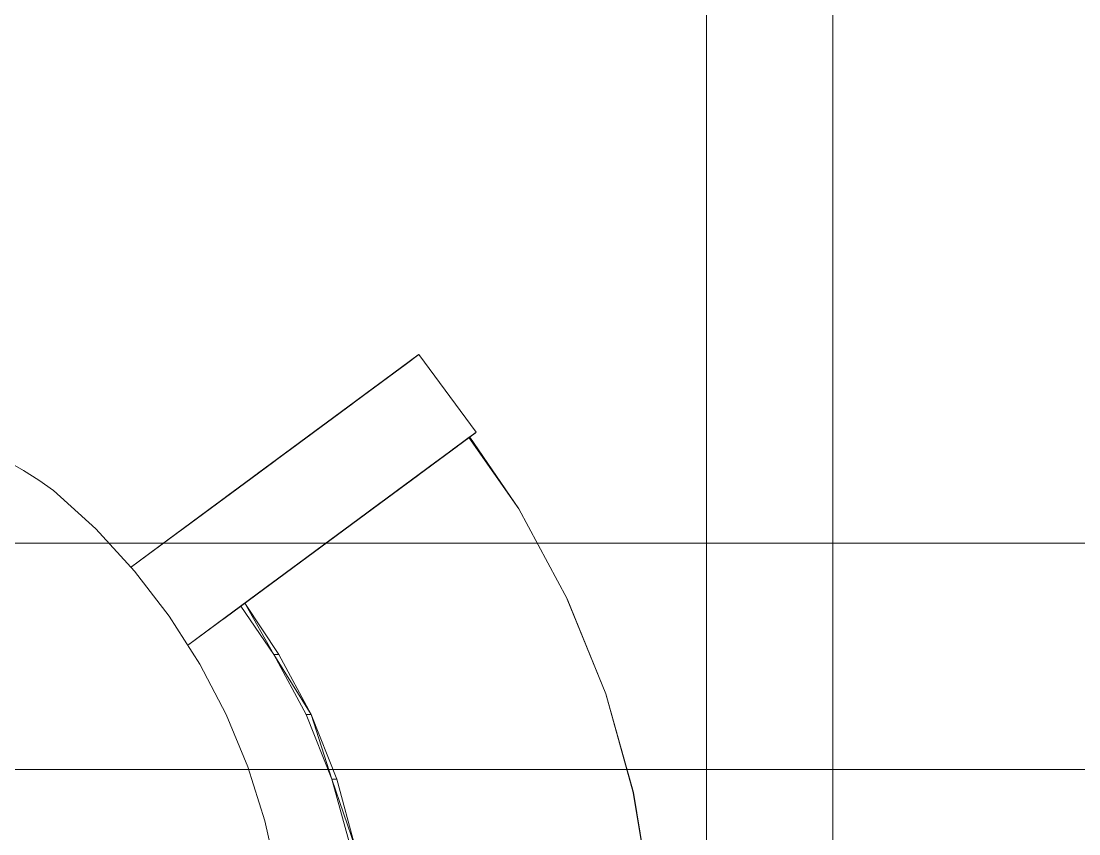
# Model space of a CAD drawing. Extents: x -566 to 72611, y -487 to 32334.
# Drawn here: x 146.07 to 158.41, y 114.25 to 123.73 of the extents above; entities that cross this region are included whole.
import ezdxf

# ---------------------------------------------------------------- set-up
doc = ezdxf.new("R2010")
doc.units = 0
doc.header["$LTSCALE"] = 0.5
doc.header["$MEASUREMENT"] = 0
doc.layers.add('ceilling', color=141, linetype='CONTINUOUS', lineweight=18)
doc.layers.add('floor', color=7, linetype='CONTINUOUS', lineweight=5, true_color=0xcfcfcf)
doc.layers.add('layout', color=7, linetype='CONTINUOUS', lineweight=5, true_color=0xcfcfcf)

msp = doc.modelspace()

# ---------------------------------------------------------------- hatches: boundary and pattern name
at = {"layer": 'floor'}
h = msp.add_hatch(dxfattribs=at)
h.set_pattern_fill('ANSI37', color=256, scale=100, angle=45)
h.set_pattern_definition([(90, (243.028, 267.632), (-12.5, 9e-16), []), (180, (243.028, 267.632), (-9e-16, -12.5), [])])
h.paths.add_polyline_path([(253.46925, 349.5), (154.11744, 349.5), (154.11744, 348.5), (101.14781, 348.5), (101.14781, 349.5), (0, 349.5), (0, 344.5), (36, 344.5, -0.33835703), (0, 308.66941), (0, 308.5), (0, 173.75), (253.46925, 173.75)])
h.paths.add_polyline_path([(36, 344.5), (0, 344.5), (0, 308.66941, 0.33835703)], flags=17)
h.paths.add_polyline_path([(253.46925, 173.75), (0, 173.75), (0, 173.74997), (0, 169.75), (253.46925, 169.75)])
h.paths.add_polyline_path([(253.46925, 169.75), (0, 169.75), (0, 149.21137), (36, 149.21137, -0.33835703), (0, 113.38078), (0, 113.21137), (0, 29.94998), (0, -5), (253.46925, -5)])
h.paths.add_polyline_path([(36, 149.21137), (0, 149.21137), (0, 113.38078, 0.33835703)], flags=17)
h.paths.add_polyline_path([(575.25, 169.75), (510, 169.75), (474.75, 169.75), (327.5, 169.75), (285.46925, 169.75), (285.46925, 165.75), (253.46925, 165.75), (253.46925, -5), (263.99725, -5), (263.99725, 95.99051), (287, 95.99051), (287, 97.5), (292, 97.5), (292, -5), (341.25, -5), (341.25, 13.02988), (341.25012, 15.02988), (346.24839, 15.02988, 0.36108524), (374.08728, 41.24999), (346.25012, 41.24999), (346.25012, 42.99999), (341.25, 42.99999), (341.25, 44.99999), (341.25, 97.5), (357.75, 97.5), (405.75, 97.5), (575.25, 97.5)])

# ---------------------------------------------------------------- linework, layer by layer
at = {"layer": 'ceilling'}
for p, q in [((154.06343, 169.75), (154.06343, -5)), ((0, 115), (575.25, 115)), ((0, 115), (575.25, 115))]:
    msp.add_line(p, q, dxfattribs=at)
at = {"layer": 'layout'}
for points in [[(150.70874, 119.84121, 72.09274), (150.70874, 119.84121, 72.09274), (150.63476, 119.78657, 71.87331), (149.88335, 119.23112, 71.87688)], [(149.95562, 119.28454, 72.01176), (149.95562, 119.28454, 72.01176), (150.70874, 119.84121, 72.09274), (149.88335, 119.23112, 71.87688)], [(150.02984, 119.33948, 72.14516), (150.02984, 119.33948, 72.14516), (150.70874, 119.84121, 72.09274), (149.95562, 119.28454, 72.01176)], [(150.70776, 119.84042, 72.13285), (150.70776, 119.84042, 72.13285), (150.70874, 119.84121, 72.09274), (150.02984, 119.33948, 72.14516)], [(150.70299, 119.83701, 72.17259), (150.70299, 119.83701, 72.17259), (150.70776, 119.84042, 72.13285), (150.02984, 119.33948, 72.14516)], [(150.10614, 119.39583, 72.27704), (150.10614, 119.39583, 72.27704), (150.70299, 119.83701, 72.17259), (150.02984, 119.33948, 72.14516)], [(150.69468, 119.83087, 72.21152), (150.69468, 119.83087, 72.21152), (150.70299, 119.83701, 72.17259), (150.10614, 119.39583, 72.27704)], [(150.68282, 119.8221, 72.24917), (150.68282, 119.8221, 72.24917), (150.69468, 119.83087, 72.21152), (150.10614, 119.39583, 72.27704)], [(150.66765, 119.81085, 72.28512), (150.66765, 119.81085, 72.28512), (150.68282, 119.8221, 72.24917), (150.10614, 119.39583, 72.27704)], [(150.12803, 119.41195, 72.31058), (150.12803, 119.41195, 72.31058), (150.66765, 119.81085, 72.28512), (150.10614, 119.39583, 72.27704)], [(150.64919, 119.79716, 72.31894), (150.64919, 119.79716, 72.31894), (150.66765, 119.81085, 72.28512), (150.12803, 119.41195, 72.31058)], [(150.15249, 119.43014, 72.34149), (150.15249, 119.43014, 72.34149), (150.64919, 119.79716, 72.31894), (150.12803, 119.41195, 72.31058)], [(150.62767, 119.78128, 72.35023), (150.62767, 119.78128, 72.35023), (150.64919, 119.79716, 72.31894), (150.15249, 119.43014, 72.34149)], [(150.70874, 119.84121, 72.09274), (150.70874, 119.84121, 72.09274), (150.70776, 119.84042, 72.13285), (151.37839, 118.93499, 72.09274)], [(150.49389, 119.6824, 71.43139), (150.49389, 119.6824, 71.43139), (150.42676, 119.63282, 71.20898), (149.61433, 119.03234, 71.32338)], [(149.67853, 119.0798, 71.46377), (149.67853, 119.0798, 71.46377), (150.49389, 119.6824, 71.43139), (149.61433, 119.03234, 71.32338)], [(150.56323, 119.73364, 71.65285), (150.56323, 119.73364, 71.65285), (150.49389, 119.6824, 71.43139), (149.67853, 119.0798, 71.46377)], [(149.67853, 119.0798, 71.46377), (149.67853, 119.0798, 71.46377), (150.56323, 119.73364, 71.65285), (149.74468, 119.12872, 71.60284)], [(149.81304, 119.17916, 71.74056), (149.81304, 119.17916, 71.74056), (150.56323, 119.73364, 71.65285), (149.74468, 119.12872, 71.60284)], [(150.63476, 119.78657, 71.87331), (150.63476, 119.78657, 71.87331), (150.56323, 119.73364, 71.65285), (149.81304, 119.17916, 71.74056)], [(149.88335, 119.23112, 71.87688), (149.88335, 119.23112, 71.87688), (150.63476, 119.78657, 71.87331), (149.81304, 119.17916, 71.74056)], [(150.17951, 119.45004, 72.36948), (150.17951, 119.45004, 72.36948), (150.62767, 119.78128, 72.35023), (150.15249, 119.43014, 72.34149)], [(150.60346, 119.76339, 72.37865), (150.60346, 119.76339, 72.37865), (150.62767, 119.78128, 72.35023), (150.17951, 119.45004, 72.36948)], [(150.20874, 119.47164, 72.39429), (150.20874, 119.47164, 72.39429), (150.60346, 119.76339, 72.37865), (150.17951, 119.45004, 72.36948)], [(150.5768, 119.74367, 72.40386), (150.5768, 119.74367, 72.40386), (150.60346, 119.76339, 72.37865), (150.20874, 119.47164, 72.39429)], [(150.23979, 119.49458, 72.4157), (150.23979, 119.49458, 72.4157), (150.5768, 119.74367, 72.40386), (150.20874, 119.47164, 72.39429)], [(150.54794, 119.72232, 72.42557), (150.54794, 119.72232, 72.42557), (150.5768, 119.74367, 72.40386), (150.23979, 119.49458, 72.4157)], [(150.27244, 119.51879, 72.43347), (150.27244, 119.51879, 72.43347), (150.54794, 119.72232, 72.42557), (150.23979, 119.49458, 72.4157)], [(150.5296, 119.70881, 72.43625), (150.5296, 119.70881, 72.43625), (150.54794, 119.72232, 72.42557), (150.27244, 119.51879, 72.43347)], [(150.30656, 119.54392, 72.44747), (150.30656, 119.54392, 72.44747), (150.5296, 119.70881, 72.43625), (150.27244, 119.51879, 72.43347)], [(150.48509, 119.67589, 72.45749), (150.48509, 119.67589, 72.45749), (150.5296, 119.70881, 72.43625), (150.30656, 119.54392, 72.44747)], [(150.34153, 119.56984, 72.45757), (150.34153, 119.56984, 72.45757), (150.48509, 119.67589, 72.45749), (150.30656, 119.54392, 72.44747)], [(150.44938, 119.64949, 72.46362), (150.44938, 119.64949, 72.46362), (150.48509, 119.67589, 72.45749), (150.34153, 119.56984, 72.45757)], [(150.36208, 119.58499, 70.98563), (150.36208, 119.58499, 70.98563), (150.29959, 119.53881, 70.76139), (149.43446, 118.8994, 70.89474)], [(149.4923, 118.94217, 71.03882), (149.4923, 118.94217, 71.03882), (150.36208, 119.58499, 70.98563), (149.43446, 118.8994, 70.89474)], [(150.42676, 119.63282, 71.20898), (150.42676, 119.63282, 71.20898), (150.36208, 119.58499, 70.98563), (149.4923, 118.94217, 71.03882)], [(149.55221, 118.98647, 71.18172), (149.55221, 118.98647, 71.18172), (150.42676, 119.63282, 71.20898), (149.4923, 118.94217, 71.03882)], [(149.61433, 119.03234, 71.32338), (149.61433, 119.03234, 71.32338), (150.42676, 119.63282, 71.20898), (149.55221, 118.98647, 71.18172)], [(150.37724, 119.59619, 72.46365), (150.37724, 119.59619, 72.46365), (150.44938, 119.64949, 72.46362), (150.34153, 119.56984, 72.45757)], [(150.41331, 119.62284, 72.46568), (150.41331, 119.62284, 72.46568), (150.44938, 119.64949, 72.46362), (150.37724, 119.59619, 72.46365)], [(150.18171, 119.45168, 70.31036), (150.18171, 119.45168, 70.31036), (150.1262, 119.41067, 70.08362), (149.21081, 118.73408, 70.12473)], [(149.26669, 118.77546, 70.36436), (149.26669, 118.77546, 70.36436), (150.18171, 119.45168, 70.31036), (149.21081, 118.73408, 70.12473)], [(150.23943, 119.4944, 70.53629), (150.23943, 119.4944, 70.53629), (150.18171, 119.45168, 70.31036), (149.26669, 118.77546, 70.36436)], [(149.32514, 118.81866, 70.60317), (149.32514, 118.81866, 70.60317), (150.23943, 119.4944, 70.53629), (149.26669, 118.77546, 70.36436)], [(150.29959, 119.53881, 70.76139), (150.29959, 119.53881, 70.76139), (150.23943, 119.4944, 70.53629), (149.32514, 118.81866, 70.60317)], [(149.3787, 118.8582, 70.74951), (149.3787, 118.8582, 70.74951), (150.29959, 119.53881, 70.76139), (149.32514, 118.81866, 70.60317)], [(149.43446, 118.8994, 70.89474), (149.43446, 118.8994, 70.89474), (150.29959, 119.53881, 70.76139), (149.3787, 118.8582, 70.74951)], [(149.97995, 119.30255, 69.43154), (149.97995, 119.30255, 69.43154), (149.93813, 119.2717, 69.23503), (149.02983, 118.60041, 69.28519)], [(149.07178, 118.63138, 69.48506), (149.07178, 118.63138, 69.48506), (149.97995, 119.30255, 69.43154), (149.02983, 118.60041, 69.28519)], [(150.02201, 119.33364, 69.62672), (150.02201, 119.33364, 69.62672), (149.97995, 119.30255, 69.43154), (149.07178, 118.63138, 69.48506)], [(149.11433, 118.66277, 69.68478), (149.11433, 118.66277, 69.68478), (150.02201, 119.33364, 69.62672), (149.07178, 118.63138, 69.48506)], [(150.07313, 119.37137, 69.85612), (150.07313, 119.37137, 69.85612), (150.02201, 119.33364, 69.62672), (149.11433, 118.66277, 69.68478)], [(149.15749, 118.69472, 69.88541), (149.15749, 118.69472, 69.88541), (150.07313, 119.37137, 69.85612), (149.11433, 118.66277, 69.68478)], [(150.1262, 119.41067, 70.08362), (150.1262, 119.41067, 70.08362), (150.07313, 119.37137, 69.85612), (149.15749, 118.69472, 69.88541)], [(149.21081, 118.73408, 70.12473), (149.21081, 118.73408, 70.12473), (150.1262, 119.41067, 70.08362), (149.15749, 118.69472, 69.88541)], [(149.81597, 119.18141, 68.64459), (149.81597, 119.18141, 68.64459), (149.77635, 119.15208, 68.44748), (148.86757, 118.48042, 68.48421)], [(148.90731, 118.50981, 68.68468), (148.90731, 118.50981, 68.68468), (149.81597, 119.18141, 68.64459), (148.86757, 118.48042, 68.48421)], [(149.8562, 119.2111, 68.84155), (149.8562, 119.2111, 68.84155), (149.81597, 119.18141, 68.64459), (148.90731, 118.50981, 68.68468)], [(148.94766, 118.53962, 68.885), (148.94766, 118.53962, 68.885), (149.8562, 119.2111, 68.84155), (148.90731, 118.50981, 68.68468)], [(149.89692, 119.24122, 69.03837), (149.89692, 119.24122, 69.03837), (149.8562, 119.2111, 68.84155), (148.94766, 118.53962, 68.885)], [(148.9885, 118.5698, 69.08517), (148.9885, 118.5698, 69.08517), (149.89692, 119.24122, 69.03837), (148.94766, 118.53962, 68.885)], [(149.93813, 119.2717, 69.23503), (149.93813, 119.2717, 69.23503), (149.89692, 119.24122, 69.03837), (148.9885, 118.5698, 69.08517)], [(149.02983, 118.60041, 69.28519), (149.02983, 118.60041, 69.28519), (149.93813, 119.2717, 69.23503), (148.9885, 118.5698, 69.08517)], [(149.66055, 119.06648, 67.85529), (149.66055, 119.06648, 67.85529), (149.62301, 119.03879, 67.6576), (148.71398, 118.36689, 67.68089)], [(148.75152, 118.39469, 67.88193), (148.75152, 118.39469, 67.88193), (149.66055, 119.06648, 67.85529), (148.71398, 118.36689, 67.68089)], [(148.73453, 118.3821, 43.62312), (148.73453, 118.3821, 43.62312), (149.69394, 119.09118, 43.2779), (148.81535, 118.44185, 43.09533)], [(149.61274, 119.03119, 43.80795), (149.61274, 119.03119, 43.80795), (149.69394, 119.09118, 43.2779), (148.73453, 118.3821, 43.62312)], [(149.69858, 119.09465, 68.05283), (149.69858, 119.09465, 68.05283), (149.66055, 119.06648, 67.85529), (148.75152, 118.39469, 67.88193)], [(148.78968, 118.42286, 68.08282), (148.78968, 118.42286, 68.08282), (149.69858, 119.09465, 68.05283), (148.75152, 118.39469, 67.88193)], [(149.73722, 119.12318, 68.25022), (149.73722, 119.12318, 68.25022), (149.69858, 119.09465, 68.05283), (148.78968, 118.42286, 68.08282)], [(148.82832, 118.45146, 68.28359), (148.82832, 118.45146, 68.28359), (149.73722, 119.12318, 68.25022), (148.78968, 118.42286, 68.08282)], [(148.8952, 118.50087, 42.56679), (148.8952, 118.50087, 42.56679), (148.81535, 118.44185, 43.09533), (149.77391, 119.15032, 42.74824)], [(149.69394, 119.09118, 43.2779), (149.69394, 119.09118, 43.2779), (149.77391, 119.15032, 42.74824), (148.81535, 118.44185, 43.09533)], [(149.77635, 119.15208, 68.44748), (149.77635, 119.15208, 68.44748), (149.73722, 119.12318, 68.25022), (148.82832, 118.45146, 68.28359)], [(148.86757, 118.48042, 68.48421), (148.86757, 118.48042, 68.48421), (149.77635, 119.15208, 68.44748), (148.82832, 118.45146, 68.28359)], [(149.54952, 118.98446, 67.26141), (149.54952, 118.98446, 67.26141), (149.35522, 118.84086, 66.19836), (148.48251, 118.19591, 66.41624)], [(148.67693, 118.33957, 67.48009), (148.67693, 118.33957, 67.48009), (149.54952, 118.98446, 67.26141), (148.48251, 118.19591, 66.41624)], [(148.57006, 118.26053, 44.67808), (148.57006, 118.26053, 44.67808), (149.53069, 118.97052, 44.33778), (148.65272, 118.32168, 44.1507)], [(149.44754, 118.90907, 44.86739), (149.44754, 118.90907, 44.86739), (149.53069, 118.97052, 44.33778), (148.57006, 118.26053, 44.67808)], [(148.65272, 118.32168, 44.1507), (148.65272, 118.32168, 44.1507), (149.61274, 119.03119, 43.80795), (148.73453, 118.3821, 43.62312)], [(149.53069, 118.97052, 44.33778), (149.53069, 118.97052, 44.33778), (149.61274, 119.03119, 43.80795), (148.65272, 118.32168, 44.1507)], [(149.62301, 119.03879, 67.6576), (149.62301, 119.03879, 67.6576), (149.58609, 119.01141, 67.45979), (148.67693, 118.33957, 67.48009)], [(148.71398, 118.36689, 67.68089), (148.71398, 118.36689, 67.68089), (149.62301, 119.03879, 67.6576), (148.67693, 118.33957, 67.48009)], [(149.58609, 119.01141, 67.45979), (149.58609, 119.01141, 67.45979), (149.54952, 118.98446, 67.26141), (148.67693, 118.33957, 67.48009)], [(149.35522, 118.84086, 66.19836), (149.35522, 118.84086, 66.19836), (149.54952, 118.98446, 67.26141), (148.78784, 118.42152, 63.0932)], [(151.37839, 118.93499, 72.09274), (151.37839, 118.93499, 72.09274), (150.553, 118.32496, 71.87688), (151.30454, 118.88041, 71.87331)], [(150.62527, 118.37839, 72.01176), (150.62527, 118.37839, 72.01176), (150.553, 118.32496, 71.87688), (151.37839, 118.93499, 72.09274)], [(150.69962, 118.43327, 72.14516), (150.69962, 118.43327, 72.14516), (150.62527, 118.37839, 72.01176), (151.37839, 118.93499, 72.09274)], [(151.37742, 118.93426, 72.13285), (151.37742, 118.93426, 72.13285), (150.69962, 118.43327, 72.14516), (151.37839, 118.93499, 72.09274)], [(151.37277, 118.93079, 72.17259), (151.37277, 118.93079, 72.17259), (150.69962, 118.43327, 72.14516), (151.37742, 118.93426, 72.13285)], [(150.7758, 118.48961, 72.27704), (150.7758, 118.48961, 72.27704), (150.69962, 118.43327, 72.14516), (151.37277, 118.93079, 72.17259)], [(151.36445, 118.92465, 72.21152), (151.36445, 118.92465, 72.21152), (150.7758, 118.48961, 72.27704), (151.37277, 118.93079, 72.17259)], [(149.35522, 118.84086, 66.19836), (149.35522, 118.84086, 66.19836), (148.78784, 118.42152, 63.0932), (147.91195, 117.77414, 63.29322)], [(148.48251, 118.19591, 66.41624), (148.48251, 118.19591, 66.41624), (149.35522, 118.84086, 66.19836), (147.91195, 117.77414, 63.29322)], [(148.40156, 118.13598, 45.73219), (148.40156, 118.13598, 45.73219), (149.36341, 118.84695, 45.3968), (148.4863, 118.19859, 45.20524)], [(149.27831, 118.78404, 45.92599), (149.27831, 118.78404, 45.92599), (149.36341, 118.84695, 45.3968), (148.40156, 118.13598, 45.73219)], [(148.4863, 118.19859, 45.20524), (148.4863, 118.19859, 45.20524), (149.44754, 118.90907, 44.86739), (148.57006, 118.26053, 44.67808)], [(149.36341, 118.84695, 45.3968), (149.36341, 118.84695, 45.3968), (149.44754, 118.90907, 44.86739), (148.4863, 118.19859, 45.20524)], [(151.23288, 118.82748, 71.65285), (151.23288, 118.82748, 71.65285), (150.34831, 118.17358, 71.46377), (151.16355, 118.77619, 71.4314)], [(150.41446, 118.22256, 71.60284), (150.41446, 118.22256, 71.60284), (150.34831, 118.17358, 71.46377), (151.23288, 118.82748, 71.65285)], [(150.48269, 118.273, 71.74056), (150.48269, 118.273, 71.74056), (150.41446, 118.22256, 71.60284), (151.23288, 118.82748, 71.65285)], [(151.30454, 118.88041, 71.87331), (151.30454, 118.88041, 71.87331), (150.48269, 118.273, 71.74056), (151.23288, 118.82748, 71.65285)], [(150.553, 118.32496, 71.87688), (150.553, 118.32496, 71.87688), (150.48269, 118.273, 71.74056), (151.30454, 118.88041, 71.87331)], [(151.35259, 118.91589, 72.24917), (151.35259, 118.91589, 72.24917), (150.7758, 118.48961, 72.27704), (151.36445, 118.92465, 72.21152)], [(151.33743, 118.90463, 72.28512), (151.33743, 118.90463, 72.28512), (150.7758, 118.48961, 72.27704), (151.35259, 118.91589, 72.24917)], [(150.79769, 118.50579, 72.31058), (150.79769, 118.50579, 72.31058), (150.7758, 118.48961, 72.27704), (151.33743, 118.90463, 72.28512)], [(151.31897, 118.891, 72.31894), (151.31897, 118.891, 72.31894), (150.79769, 118.50579, 72.31058), (151.33743, 118.90463, 72.28512)], [(150.82226, 118.52393, 72.34149), (150.82226, 118.52393, 72.34149), (150.79769, 118.50579, 72.31058), (151.31897, 118.891, 72.31894)], [(151.29744, 118.87512, 72.35023), (151.29744, 118.87512, 72.35023), (150.82226, 118.52393, 72.34149), (151.31897, 118.891, 72.31894)], [(150.84929, 118.54388, 72.36948), (150.84929, 118.54388, 72.36948), (150.82226, 118.52393, 72.34149), (151.29744, 118.87512, 72.35023)], [(151.27323, 118.85723, 72.37865), (151.27323, 118.85723, 72.37865), (150.84929, 118.54388, 72.36948), (151.29744, 118.87512, 72.35023)], [(150.87839, 118.56542, 72.39429), (150.87839, 118.56542, 72.39429), (150.84929, 118.54388, 72.36948), (151.27323, 118.85723, 72.37865)], [(151.24645, 118.83746, 72.40386), (151.24645, 118.83746, 72.40386), (150.87839, 118.56542, 72.39429), (151.27323, 118.85723, 72.37865)], [(150.90957, 118.58842, 72.4157), (150.90957, 118.58842, 72.4157), (150.87839, 118.56542, 72.39429), (151.24645, 118.83746, 72.40386)], [(151.2176, 118.81616, 72.42557), (151.2176, 118.81616, 72.42557), (150.90957, 118.58842, 72.4157), (151.24645, 118.83746, 72.40386)], [(150.94222, 118.61258, 72.43347), (150.94222, 118.61258, 72.43347), (150.90957, 118.58842, 72.4157), (151.2176, 118.81616, 72.42557)], [(151.19938, 118.80265, 72.43625), (151.19938, 118.80265, 72.43625), (150.94222, 118.61258, 72.43347), (151.2176, 118.81616, 72.42557)], [(151.29334, 118.87208, 72.35016), (151.29334, 118.87208, 72.35016), (151.30197, 118.87847, 72.37752), (151.87363, 118.03858, 72.02067)], [(148.22902, 118.00851, 46.78542), (148.22902, 118.00851, 46.78542), (149.19222, 118.72039, 46.45496), (148.31584, 118.07264, 46.2589)], [(149.10516, 118.65602, 46.98371), (149.10516, 118.65602, 46.98371), (149.19222, 118.72039, 46.45496), (148.22902, 118.00851, 46.78542)], [(148.31584, 118.07264, 46.2589), (148.31584, 118.07264, 46.2589), (149.27831, 118.78404, 45.92599), (148.40156, 118.13598, 45.73219)], [(149.19222, 118.72039, 46.45496), (149.19222, 118.72039, 46.45496), (149.27831, 118.78404, 45.92599), (148.31584, 118.07264, 46.2589)], [(151.09654, 118.72666, 71.20898), (151.09654, 118.72666, 71.20898), (150.16207, 118.03595, 71.03882), (151.03173, 118.67877, 70.98563)], [(150.22199, 118.08031, 71.18172), (150.22199, 118.08031, 71.18172), (150.16207, 118.03595, 71.03882), (151.09654, 118.72666, 71.20898)], [(150.28411, 118.12618, 71.32338), (150.28411, 118.12618, 71.32338), (150.22199, 118.08031, 71.18172), (151.09654, 118.72666, 71.20898)], [(151.16355, 118.77619, 71.4314), (151.16355, 118.77619, 71.4314), (150.28411, 118.12618, 71.32338), (151.09654, 118.72666, 71.20898)], [(150.34831, 118.17358, 71.46377), (150.34831, 118.17358, 71.46377), (150.28411, 118.12618, 71.32338), (151.16355, 118.77619, 71.4314)], [(150.97621, 118.63777, 72.44747), (150.97621, 118.63777, 72.44747), (150.94222, 118.61258, 72.43347), (151.19938, 118.80265, 72.43625)], [(151.15474, 118.76968, 72.45749), (151.15474, 118.76968, 72.45749), (150.97621, 118.63777, 72.44747), (151.19938, 118.80265, 72.43625)], [(151.01131, 118.66362, 72.45757), (151.01131, 118.66362, 72.45757), (150.97621, 118.63777, 72.44747), (151.15474, 118.76968, 72.45749)], [(151.11904, 118.74327, 72.46362), (151.11904, 118.74327, 72.46362), (151.01131, 118.66362, 72.45757), (151.15474, 118.76968, 72.45749)], [(151.04701, 118.69003, 72.46365), (151.04701, 118.69003, 72.46365), (151.01131, 118.66362, 72.45757), (151.11904, 118.74327, 72.46362)], [(151.08309, 118.71668, 72.46568), (151.08309, 118.71668, 72.46568), (151.04701, 118.69003, 72.46365), (151.11904, 118.74327, 72.46362)], [(151.19938, 118.80265, 72.43625), (151.19938, 118.80265, 72.43625), (151.1869, 118.79347, 72.44351), (151.15474, 118.76968, 72.45749)], [(145.91592, 118.59481, 58.93004), (145.91592, 118.59481, 58.93004), (145.91592, 118.59481, 60.05685), (146.09829, 118.48922, 58.93004)], [(146.09829, 118.48922, 60.05685), (146.09829, 118.48922, 60.05685), (146.09829, 118.48922, 58.93004), (145.91592, 118.59481, 60.05685)], [(148.05269, 117.87818, 47.83775), (148.05269, 117.87818, 47.83775), (149.01712, 118.59091, 47.51224), (148.14135, 117.94371, 47.31169)], [(148.92797, 118.52514, 48.04053), (148.92797, 118.52514, 48.04053), (149.01712, 118.59091, 47.51224), (148.05269, 117.87818, 47.83775)], [(148.14135, 117.94371, 47.31169), (148.14135, 117.94371, 47.31169), (149.10516, 118.65602, 46.98371), (148.22902, 118.00851, 46.78542)], [(149.01712, 118.59091, 47.51224), (149.01712, 118.59091, 47.51224), (149.10516, 118.65602, 46.98371), (148.14135, 117.94371, 47.31169)], [(150.9092, 118.58818, 70.53629), (150.9092, 118.58818, 70.53629), (149.93647, 117.8693, 70.36436), (150.85137, 118.54546, 70.31035)], [(149.99492, 117.91244, 70.60317), (149.99492, 117.91244, 70.60317), (149.93647, 117.8693, 70.36436), (150.9092, 118.58818, 70.53629)], [(150.96937, 118.63265, 70.76139), (150.96937, 118.63265, 70.76139), (149.99492, 117.91244, 70.60317), (150.9092, 118.58818, 70.53629)], [(150.04847, 117.95205, 70.74951), (150.04847, 117.95205, 70.74951), (149.99492, 117.91244, 70.60317), (150.96937, 118.63265, 70.76139)], [(150.10423, 117.99324, 70.89474), (150.10423, 117.99324, 70.89474), (150.04847, 117.95205, 70.74951), (150.96937, 118.63265, 70.76139)], [(151.03173, 118.67877, 70.98563), (151.03173, 118.67877, 70.98563), (150.10423, 117.99324, 70.89474), (150.96937, 118.63265, 70.76139)], [(150.16207, 118.03595, 71.03882), (150.16207, 118.03595, 71.03882), (150.10423, 117.99324, 70.89474), (151.03173, 118.67877, 70.98563)], [(146.09829, 118.48922, 58.93004), (146.09829, 118.48922, 58.93004), (146.09829, 118.48922, 60.05685), (146.27577, 118.37614, 58.93004)], [(146.27577, 118.37614, 60.05685), (146.27577, 118.37614, 60.05685), (146.27577, 118.37614, 58.93004), (146.09829, 118.48922, 60.05685)], [(147.87209, 117.74469, 48.89098), (147.87209, 117.74469, 48.89098), (148.83798, 118.45858, 48.5686), (147.96306, 117.81192, 48.36358)], [(148.74724, 118.39153, 49.09448), (148.74724, 118.39153, 49.09448), (148.83798, 118.45858, 48.5686), (147.87209, 117.74469, 48.89098)], [(147.96306, 117.81192, 48.36358), (147.96306, 117.81192, 48.36358), (148.92797, 118.52514, 48.04053), (148.05269, 117.87818, 47.83775)], [(148.83798, 118.45858, 48.5686), (148.83798, 118.45858, 48.5686), (148.92797, 118.52514, 48.04053), (147.96306, 117.81192, 48.36358)], [(150.74278, 118.46521, 69.85612), (150.74278, 118.46521, 69.85612), (149.78398, 117.75662, 69.68478), (150.69179, 118.42749, 69.62672)], [(149.82727, 117.78856, 69.88541), (149.82727, 117.78856, 69.88541), (149.78398, 117.75662, 69.68478), (150.74278, 118.46521, 69.85612)], [(150.79597, 118.50446, 70.08362), (150.79597, 118.50446, 70.08362), (149.82727, 117.78856, 69.88541), (150.74278, 118.46521, 69.85612)], [(149.88046, 117.82793, 70.12473), (149.88046, 117.82793, 70.12473), (149.82727, 117.78856, 69.88541), (150.79597, 118.50446, 70.08362)], [(150.85137, 118.54546, 70.31035), (150.85137, 118.54546, 70.31035), (149.88046, 117.82793, 70.12473), (150.79597, 118.50446, 70.08362)], [(149.93647, 117.8693, 70.36436), (149.93647, 117.8693, 70.36436), (149.88046, 117.82793, 70.12473), (150.85137, 118.54546, 70.31035)], [(146.27577, 118.37614, 58.93004), (146.27577, 118.37614, 58.93004), (146.27577, 118.37614, 60.05685), (146.44822, 118.25568, 58.93004)], [(146.44822, 118.25568, 60.05685), (146.44822, 118.25568, 60.05685), (146.44822, 118.25568, 58.93004), (146.27577, 118.37614, 60.05685)], [(148.78784, 118.42152, 63.0932), (148.78784, 118.42152, 63.0932), (148.23954, 118.01624, 59.47709), (147.35655, 117.36368, 59.63132)], [(147.91195, 117.77414, 63.29322), (147.91195, 117.77414, 63.29322), (148.78784, 118.42152, 63.0932), (147.35655, 117.36368, 59.63132)], [(147.69184, 117.61144, 50.00159), (147.69184, 117.61144, 50.00159), (148.65578, 118.32393, 49.63913), (147.77903, 117.676, 49.44472)], [(148.57055, 118.26096, 50.18312), (148.57055, 118.26096, 50.18312), (148.65578, 118.32393, 49.63913), (147.69184, 117.61144, 50.00159)], [(147.77903, 117.676, 49.44472), (147.77903, 117.676, 49.44472), (148.74724, 118.39153, 49.09448), (147.87209, 117.74469, 48.89098)], [(148.65578, 118.32393, 49.63913), (148.65578, 118.32393, 49.63913), (148.74724, 118.39153, 49.09448), (147.77903, 117.676, 49.44472)], [(148.48251, 118.19591, 66.41624), (148.48251, 118.19591, 66.41624), (147.91195, 117.77414, 63.29322), (148.67693, 118.33957, 67.48009)], [(150.5667, 118.335, 69.03837), (150.5667, 118.335, 69.03837), (149.61744, 117.63341, 68.885), (150.52586, 118.30489, 68.84155)], [(149.65828, 117.66364, 69.08517), (149.65828, 117.66364, 69.08517), (149.61744, 117.63341, 68.885), (150.5667, 118.335, 69.03837)], [(150.60791, 118.36549, 69.23503), (150.60791, 118.36549, 69.23503), (149.65828, 117.66364, 69.08517), (150.5667, 118.335, 69.03837)], [(149.69961, 117.69419, 69.28519), (149.69961, 117.69419, 69.28519), (149.65828, 117.66364, 69.08517), (150.60791, 118.36549, 69.23503)], [(150.64973, 118.3964, 69.43153), (150.64973, 118.3964, 69.43153), (149.69961, 117.69419, 69.28519), (150.60791, 118.36549, 69.23503)], [(149.74155, 117.72522, 69.48506), (149.74155, 117.72522, 69.48506), (149.69961, 117.69419, 69.28519), (150.64973, 118.3964, 69.43153)], [(150.69179, 118.42749, 69.62672), (150.69179, 118.42749, 69.62672), (149.74155, 117.72522, 69.48506), (150.64973, 118.3964, 69.43153)], [(149.78398, 117.75662, 69.68478), (149.78398, 117.75662, 69.68478), (149.74155, 117.72522, 69.48506), (150.69179, 118.42749, 69.62672)], [(146.44822, 118.25568, 58.93004), (146.44822, 118.25568, 58.93004), (146.44822, 118.25568, 60.05685), (146.94022, 117.80526, 58.93004)], [(146.94022, 117.80526, 60.05685), (146.94022, 117.80526, 60.05685), (146.94022, 117.80526, 58.93004), (146.44822, 118.25568, 60.05685)], [(147.5352, 117.49571, 51.11895), (147.5352, 117.49571, 51.11895), (148.49119, 118.20224, 50.72831), (147.61053, 117.55139, 50.55969)], [(148.41758, 118.14791, 51.27463), (148.41758, 118.14791, 51.27463), (148.49119, 118.20224, 50.72831), (147.5352, 117.49571, 51.11895)], [(147.61053, 117.55139, 50.55969), (147.61053, 117.55139, 50.55969), (148.57055, 118.26096, 50.18312), (147.69184, 117.61144, 50.00159)], [(148.49119, 118.20224, 50.72831), (148.49119, 118.20224, 50.72831), (148.57055, 118.26096, 50.18312), (147.61053, 117.55139, 50.55969)], [(150.40688, 118.21696, 68.25022), (150.40688, 118.21696, 68.25022), (149.45945, 117.51671, 68.08282), (150.36836, 118.18843, 68.05283)], [(149.49809, 117.54524, 68.28359), (149.49809, 117.54524, 68.28359), (149.45945, 117.51671, 68.08282), (150.40688, 118.21696, 68.25022)], [(149.56498, 117.59471, 42.56679), (149.56498, 117.59471, 42.56679), (150.44368, 118.24416, 42.74824), (149.48501, 117.53563, 43.09533)], [(150.36371, 118.18496, 43.2779), (150.36371, 118.18496, 43.2779), (149.48501, 117.53563, 43.09533), (150.44368, 118.24416, 42.74824)], [(150.44601, 118.24587, 68.44748), (150.44601, 118.24587, 68.44748), (149.49809, 117.54524, 68.28359), (150.40688, 118.21696, 68.25022)], [(149.53734, 117.57426, 68.48421), (149.53734, 117.57426, 68.48421), (149.49809, 117.54524, 68.28359), (150.44601, 118.24587, 68.44748)], [(150.48575, 118.27519, 68.64459), (150.48575, 118.27519, 68.64459), (149.53734, 117.57426, 68.48421), (150.44601, 118.24587, 68.44748)], [(149.57709, 117.60365, 68.68468), (149.57709, 117.60365, 68.68468), (149.53734, 117.57426, 68.48421), (150.48575, 118.27519, 68.64459)], [(150.52586, 118.30489, 68.84155), (150.52586, 118.30489, 68.84155), (149.57709, 117.60365, 68.68468), (150.48575, 118.27519, 68.64459)], [(149.61744, 117.63341, 68.885), (149.61744, 117.63341, 68.885), (149.57709, 117.60365, 68.68468), (150.52586, 118.30489, 68.84155)], [(147.40265, 117.39775, 52.24056), (147.40265, 117.39775, 52.24056), (148.34996, 118.09789, 51.82198), (147.46599, 117.44454, 51.67926)], [(148.28808, 118.0522, 52.37029), (148.28808, 118.0522, 52.37029), (148.34996, 118.09789, 51.82198), (147.40265, 117.39775, 52.24056)], [(147.46599, 117.44454, 51.67926), (147.46599, 117.44454, 51.67926), (148.41758, 118.14791, 51.27463), (147.5352, 117.49571, 51.11895)], [(148.34996, 118.09789, 51.82198), (148.34996, 118.09789, 51.82198), (148.41758, 118.14791, 51.27463), (147.46599, 117.44454, 51.67926)], [(150.21918, 118.07824, 67.26141), (150.21918, 118.07824, 67.26141), (149.15228, 117.28969, 66.41624), (150.025, 117.93471, 66.19836)], [(149.34671, 117.43341, 67.48009), (149.34671, 117.43341, 67.48009), (149.15228, 117.28969, 66.41624), (150.21918, 118.07824, 67.26141)], [(149.3225, 117.41552, 44.1507), (149.3225, 117.41552, 44.1507), (149.4043, 117.47594, 43.62312), (150.28252, 118.12503, 43.80795)], [(150.20035, 118.06431, 44.33778), (150.20035, 118.06431, 44.33778), (149.3225, 117.41552, 44.1507), (150.28252, 118.12503, 43.80795)], [(150.29279, 118.13257, 67.6576), (150.29279, 118.13257, 67.6576), (149.34671, 117.43341, 67.48009), (150.25574, 118.10525, 67.45979)], [(149.38364, 117.46073, 67.68089), (149.38364, 117.46073, 67.68089), (149.34671, 117.43341, 67.48009), (150.29279, 118.13257, 67.6576)], [(150.25574, 118.10525, 67.45979), (150.25574, 118.10525, 67.45979), (149.34671, 117.43341, 67.48009), (150.21918, 118.07824, 67.26141)], [(150.33033, 118.16032, 67.85528), (150.33033, 118.16032, 67.85528), (149.38364, 117.46073, 67.68089), (150.29279, 118.13257, 67.6576)], [(149.4213, 117.48847, 67.88193), (149.4213, 117.48847, 67.88193), (149.38364, 117.46073, 67.68089), (150.33033, 118.16032, 67.85528)], [(149.4043, 117.47594, 43.62312), (149.4043, 117.47594, 43.62312), (149.48501, 117.53563, 43.09533), (150.36371, 118.18496, 43.2779)], [(150.28252, 118.12503, 43.80795), (150.28252, 118.12503, 43.80795), (149.4043, 117.47594, 43.62312), (150.36371, 118.18496, 43.2779)], [(150.36836, 118.18843, 68.05283), (150.36836, 118.18843, 68.05283), (149.4213, 117.48847, 67.88193), (150.33033, 118.16032, 67.85528)], [(149.45945, 117.51671, 68.08282), (149.45945, 117.51671, 68.08282), (149.4213, 117.48847, 67.88193), (150.36836, 118.18843, 68.05283)], [(147.34542, 117.35547, 52.80273), (147.34542, 117.35547, 52.80273), (148.28808, 118.0522, 52.37029), (147.40265, 117.39775, 52.24056)], [(148.2322, 118.01088, 52.91944), (148.2322, 118.01088, 52.91944), (148.28808, 118.0522, 52.37029), (147.34542, 117.35547, 52.80273)], [(149.15595, 117.29243, 45.20524), (149.15595, 117.29243, 45.20524), (149.23971, 117.35431, 44.67808), (150.11732, 118.00291, 44.86739)], [(150.03319, 117.94073, 45.3968), (150.03319, 117.94073, 45.3968), (149.15595, 117.29243, 45.20524), (150.11732, 118.00291, 44.86739)], [(149.23971, 117.35431, 44.67808), (149.23971, 117.35431, 44.67808), (149.3225, 117.41552, 44.1507), (150.20035, 118.06431, 44.33778)], [(150.11732, 118.00291, 44.86739), (150.11732, 118.00291, 44.86739), (149.23971, 117.35431, 44.67808), (150.20035, 118.06431, 44.33778)], [(152.44029, 116.9899, 71.97733), (152.44029, 116.9899, 71.97733), (152.43773, 116.99015, 71.9371), (151.87363, 118.03858, 72.02067)], [(150.025, 117.93471, 66.19836), (150.025, 117.93471, 66.19836), (148.5816, 116.86792, 63.29322), (149.45762, 117.51531, 63.09319)], [(149.15228, 117.28969, 66.41624), (149.15228, 117.28969, 66.41624), (148.5816, 116.86792, 63.29322), (150.025, 117.93471, 66.19836)], [(148.98549, 117.16642, 46.25891), (148.98549, 117.16642, 46.25891), (149.07121, 117.22982, 45.73219), (149.94808, 117.87782, 45.92599)], [(149.862, 117.81424, 46.45496), (149.862, 117.81424, 46.45496), (148.98549, 117.16642, 46.25891), (149.94808, 117.87782, 45.92599)], [(149.07121, 117.22982, 45.73219), (149.07121, 117.22982, 45.73219), (149.15595, 117.29243, 45.20524), (150.03319, 117.94073, 45.3968)], [(150.03319, 117.94073, 45.3968), (150.03319, 117.94073, 45.3968), (149.07121, 117.22982, 45.73219), (149.94808, 117.87782, 45.92599)], [(147.39074, 117.31483, 58.93004), (147.39074, 117.31483, 58.93004), (146.94022, 117.80526, 58.93004), (147.39074, 117.31483, 60.05685)], [(146.94022, 117.80526, 60.05685), (146.94022, 117.80526, 60.05685), (147.39074, 117.31483, 60.05685), (146.94022, 117.80526, 58.93004)], [(148.81112, 117.03756, 47.31169), (148.81112, 117.03756, 47.31169), (148.8988, 117.10235, 46.78542), (149.77493, 117.74986, 46.98371)], [(149.68677, 117.68476, 47.51224), (149.68677, 117.68476, 47.51224), (148.81112, 117.03756, 47.31169), (149.77493, 117.74986, 46.98371)], [(148.8988, 117.10235, 46.78542), (148.8988, 117.10235, 46.78542), (148.98549, 117.16642, 46.25891), (149.862, 117.81424, 46.45496)], [(149.77493, 117.74986, 46.98371), (149.77493, 117.74986, 46.98371), (148.8988, 117.10235, 46.78542), (149.862, 117.81424, 46.45496)], [(148.63272, 116.9057, 48.36358), (148.63272, 116.9057, 48.36358), (148.72247, 116.97196, 47.83775), (149.59775, 117.61892, 48.04053)], [(149.50775, 117.55236, 48.5686), (149.50775, 117.55236, 48.5686), (148.63272, 116.9057, 48.36358), (149.59775, 117.61892, 48.04053)], [(148.72247, 116.97196, 47.83775), (148.72247, 116.97196, 47.83775), (148.81112, 117.03756, 47.31169), (149.68677, 117.68476, 47.51224)], [(149.59775, 117.61892, 48.04053), (149.59775, 117.61892, 48.04053), (148.72247, 116.97196, 47.83775), (149.68677, 117.68476, 47.51224)], [(149.45762, 117.51531, 63.09319), (149.45762, 117.51531, 63.09319), (148.02633, 116.45752, 59.63132), (148.90919, 117.11002, 59.47709)], [(148.5816, 116.86792, 63.29322), (148.5816, 116.86792, 63.29322), (148.02633, 116.45752, 59.63132), (149.45762, 117.51531, 63.09319)], [(148.44881, 116.76978, 49.44472), (148.44881, 116.76978, 49.44472), (148.54174, 116.83847, 48.89098), (149.41702, 117.48537, 49.09448)], [(149.32555, 117.41777, 49.63913), (149.32555, 117.41777, 49.63913), (148.44881, 116.76978, 49.44472), (149.41702, 117.48537, 49.09448)], [(148.54174, 116.83847, 48.89098), (148.54174, 116.83847, 48.89098), (148.63272, 116.9057, 48.36358), (149.50775, 117.55236, 48.5686)], [(149.41702, 117.48537, 49.09448), (149.41702, 117.48537, 49.09448), (148.54174, 116.83847, 48.89098), (149.50775, 117.55236, 48.5686)], [(148.2803, 116.64517, 50.55969), (148.2803, 116.64517, 50.55969), (148.3615, 116.70528, 50.00159), (149.24033, 117.35474, 50.18312)], [(149.16084, 117.29608, 50.72831), (149.16084, 117.29608, 50.72831), (148.2803, 116.64517, 50.55969), (149.24033, 117.35474, 50.18312)], [(148.3615, 116.70528, 50.00159), (148.3615, 116.70528, 50.00159), (148.44881, 116.76978, 49.44472), (149.32555, 117.41777, 49.63913)], [(149.24033, 117.35474, 50.18312), (149.24033, 117.35474, 50.18312), (148.3615, 116.70528, 50.00159), (149.32555, 117.41777, 49.63913)], [(147.79626, 116.78814, 58.93004), (147.79626, 116.78814, 58.93004), (147.39074, 117.31483, 58.93004), (147.79626, 116.78814, 60.05685)], [(147.39074, 117.31483, 60.05685), (147.39074, 117.31483, 60.05685), (147.79626, 116.78814, 60.05685), (147.39074, 117.31483, 58.93004)], [(148.13565, 116.53833, 51.67927), (148.13565, 116.53833, 51.67927), (148.20498, 116.58956, 51.11895), (149.08735, 117.24169, 51.27463)], [(149.01961, 117.19167, 51.82198), (149.01961, 117.19167, 51.82198), (148.13565, 116.53833, 51.67927), (149.08735, 117.24169, 51.27463)], [(148.20498, 116.58956, 51.11895), (148.20498, 116.58956, 51.11895), (148.2803, 116.64517, 50.55969), (149.16084, 117.29608, 50.72831)], [(149.08735, 117.24169, 51.27463), (149.08735, 117.24169, 51.27463), (148.20498, 116.58956, 51.11895), (149.16084, 117.29608, 50.72831)], [(148.0152, 116.44931, 52.80273), (148.0152, 116.44931, 52.80273), (148.07243, 116.4916, 52.24056), (148.95786, 117.14598, 52.37029)], [(148.90198, 117.10473, 52.91944), (148.90198, 117.10473, 52.91944), (148.0152, 116.44931, 52.80273), (148.95786, 117.14598, 52.37029)], [(148.07243, 116.4916, 52.24056), (148.07243, 116.4916, 52.24056), (148.13565, 116.53833, 51.67927), (149.01961, 117.19167, 51.82198)], [(148.95786, 117.14598, 52.37029), (148.95786, 117.14598, 52.37029), (148.07243, 116.4916, 52.24056), (149.01961, 117.19167, 51.82198)], [(152.44029, 116.9899, 71.97733), (152.44029, 116.9899, 71.97733), (152.43956, 116.98801, 72.01749), (152.88829, 115.88162, 71.94448)], [(148.63272, 116.9057, 48.36358), (148.63272, 116.9057, 48.36358), (149.01825, 116.33969, 62.01618), (148.67759, 116.93883, 48.10067)], [(149.07574, 116.33955, 62.90574), (149.07574, 116.33955, 62.90574), (148.67759, 116.93883, 48.10067), (149.01825, 116.33969, 62.01618)], [(148.15397, 116.22902, 58.93004), (148.15397, 116.22902, 58.93004), (147.79626, 116.78814, 58.93004), (148.15397, 116.22902, 60.05685)], [(147.79626, 116.78814, 60.05685), (147.79626, 116.78814, 60.05685), (148.15397, 116.22902, 60.05685), (147.79626, 116.78814, 58.93004)], [(149.39492, 115.63959, 61.99172), (149.39492, 115.63959, 61.99172), (149.45241, 115.63946, 62.88128), (149.01825, 116.33969, 62.01618)], [(149.07574, 116.33955, 62.90574), (149.07574, 116.33955, 62.90574), (149.01825, 116.33969, 62.01618), (149.45241, 115.63946, 62.88128)], [(148.46096, 115.6417, 58.93004), (148.46096, 115.6417, 58.93004), (148.15397, 116.22902, 58.93004), (148.46096, 115.6417, 60.05685)], [(148.15397, 116.22902, 60.05685), (148.15397, 116.22902, 60.05685), (148.46096, 115.6417, 60.05685), (148.15397, 116.22902, 58.93004)], [(153.21203, 114.72788, 71.92255), (153.21203, 114.72788, 71.92255), (153.20947, 114.72792, 71.88232), (152.88829, 115.88162, 71.94448)], [(148.71504, 115.03057, 58.93004), (148.71504, 115.03057, 58.93004), (148.46096, 115.6417, 58.93004), (148.71504, 115.03057, 60.05685)], [(148.46096, 115.6417, 60.05685), (148.46096, 115.6417, 60.05685), (148.71504, 115.03057, 60.05685), (148.46096, 115.6417, 58.93004)], [(149.39492, 115.63959, 61.99172), (149.39492, 115.63959, 61.99172), (149.69408, 114.88676, 61.97227), (149.45241, 115.63946, 62.88128)], [(149.75157, 114.88663, 62.86182), (149.75157, 114.88663, 62.86182), (149.45241, 115.63946, 62.88128), (149.69408, 114.88676, 61.97227)], [(148.91438, 114.40019, 58.93004), (148.91438, 114.40019, 58.93004), (148.71504, 115.03057, 58.93004), (148.91438, 114.40019, 60.05685)], [(148.71504, 115.03057, 60.05685), (148.71504, 115.03057, 60.05685), (148.91438, 114.40019, 60.05685), (148.71504, 115.03057, 58.93004)], [(149.91075, 114.09365, 61.95813), (149.91075, 114.09365, 61.95813), (149.96824, 114.09352, 62.84769), (149.69408, 114.88676, 61.97227)], [(149.75157, 114.88663, 62.86182), (149.75157, 114.88663, 62.86182), (149.69408, 114.88676, 61.97227), (149.96824, 114.09352, 62.84769)], [(153.21203, 114.72788, 71.92255), (153.21203, 114.72788, 71.92255), (153.21081, 114.727, 71.96275), (153.40704, 113.54371, 71.91182)], [(149.0573, 113.75533, 58.93004), (149.0573, 113.75533, 58.93004), (148.91438, 114.40019, 58.93004), (149.0573, 113.75533, 60.05685)], [(148.91438, 114.40019, 60.05685), (148.91438, 114.40019, 60.05685), (149.0573, 113.75533, 60.05685), (148.91438, 114.40019, 58.93004)]]:
    msp.add_3dface(points, dxfattribs=at)

doc.saveas('drawing.dxf')
